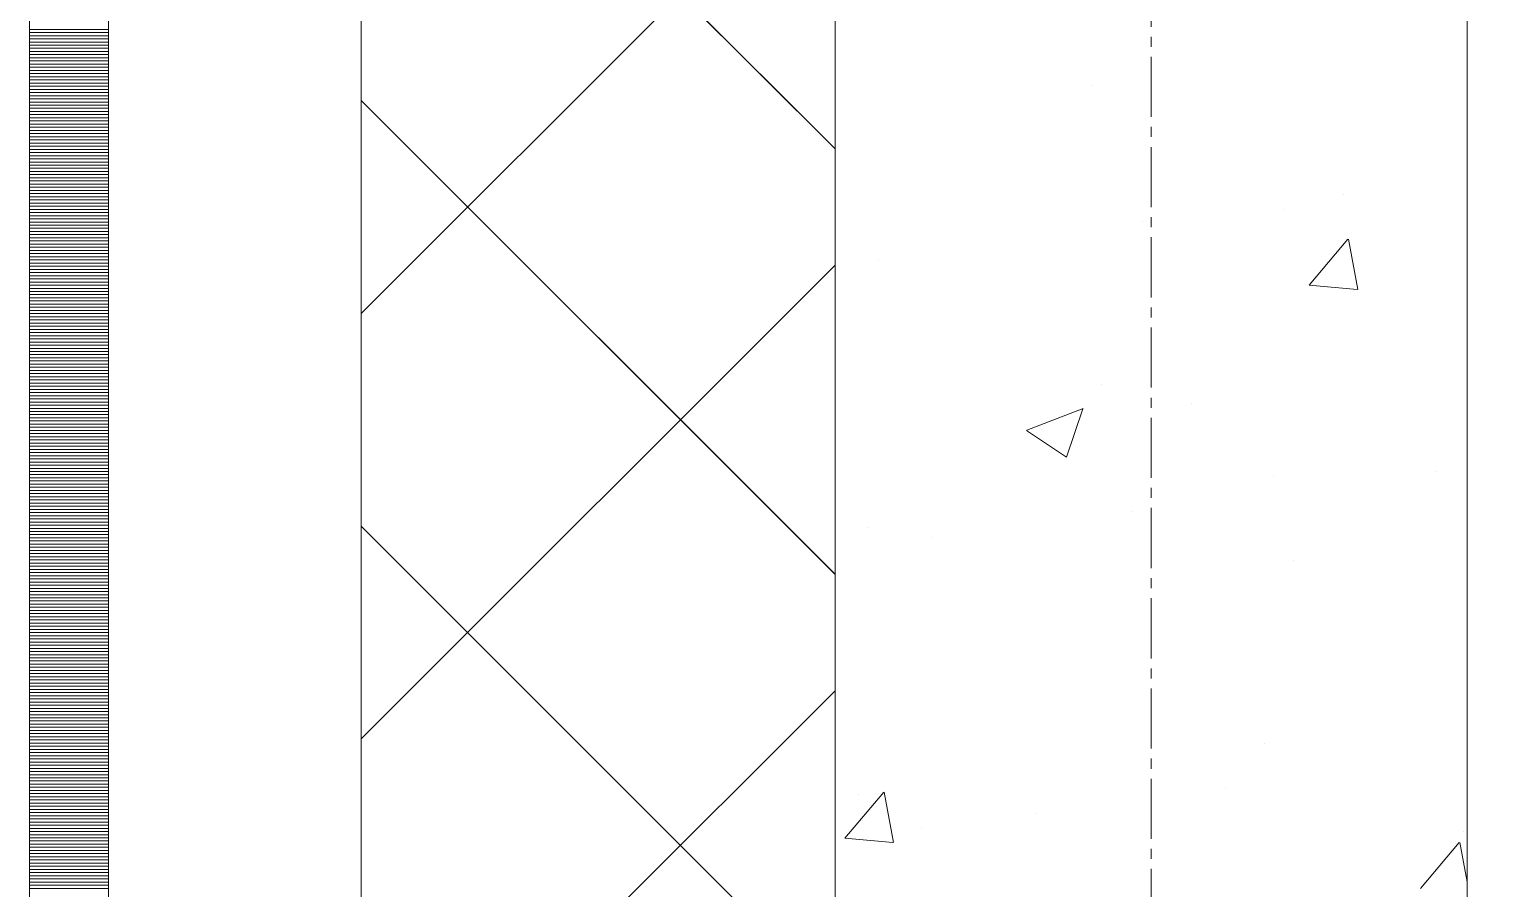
# Model space of a CAD drawing. Header units: millimetres. Extents: x 470010 to 1231400, y -134005 to 421770.
# Drawn here: x 672518.6 to 672983.6, y -73521.6 to -73249.5 of the extents above; entities that cross this region are included whole.
import ezdxf
from ezdxf.enums import TextEntityAlignment as Align

# ---------------------------------------------------------------- set-up
doc = ezdxf.new("R2010")
doc.units = ezdxf.units.MM
doc.linetypes.add('CENTER2', pattern=[28.575, 19.05, -3.175, 3.175, -3.175])
doc.linetypes.add('DASHED', pattern=[19.05, 12.7, -6.35])
doc.layers.get('Defpoints').update_dxf_attribs({"color": 140})
doc.layers.add('АР_Делит', color=120, linetype='Continuous', lineweight=0, plot=False)
for name, color, linetype, lineweight in [('АР_Стены ПЕНОблок', 52, 'Continuous', 20), ('АР_Тонкая', 254, 'Continuous', 5), ('АР_Утеплитель', 31, 'Continuous', 0), ('АР_Штриховка', 8, 'Continuous', 0)]:
    doc.layers.add(name, color=color, linetype=linetype, lineweight=lineweight)
doc.layers.add('РД_Оси_100', color=7, linetype='Continuous', lineweight=0, true_color=0x525252)
doc.styles.add('style1', font='ARIALN.TTF')

# ---------------------------------------------------------------- blocks, each defined once
blk = doc.blocks.new('СОШ_2200_АР_ОСИ_М100_28.05.24')
at = {"layer": 'АР_Делит', "color": 251, "linetype": 'DASHED', "true_color": 0x636466}
blk.add_lwpolyline([(114955, 135155), (114955, -355), (93595.036, -355), (93595.036, 13855), (94145, 13855), (94145, 68320), (66055, 68320), (66055, 13857.73), (83455, 13857.73), (83455, -355), (45245, -355), (45245, 13145), (44695, 13145), (44695, 26755), (45245, 26755), (45245, 68320), (20455, 68320), (20455, 26755), (27955, 26755), (27955, 13145), (-355, 13145), (-355, 100855)], dxfattribs=at)
at = {"layer": 'РД_Оси_100', "color": 251, "linetype": 'CENTER2', "true_color": 0x636466}
blk.add_line((0, -6155), (0, 139938.679), dxfattribs=at)
blk = doc.blocks.new('A$C9108343f')
at = {"layer": 'АР_Стены ПЕНОблок', "color": 18, "linetype": 'Continuous', "lineweight": 20, "true_color": 0x000000}
for p, q in [((7054.96, 97555), (7054.96, 21355)), ((7254.96, 21355), (7254.96, 97555))]:
    blk.add_line(p, q, dxfattribs=at)
at = {"layer": 'АР_Тонкая', "color": 18, "linetype": 'Continuous', "lineweight": 5, "true_color": 0x000000}
for p, q in [((6799.96, 97555), (6799.96, 21355)), ((6824.96, 97555), (6824.96, 21355)), ((6824.96, 21355), (6824.96, 97555)), ((6904.96, 21355), (6904.96, 97555))]:
    blk.add_line(p, q, dxfattribs=at)
at = {"layer": 'АР_Утеплитель', "color": 18, "linetype": 'Continuous', "lineweight": 0, "true_color": 0x000000}
for p, q in [((6904.96, 97555), (6904.96, 21355)), ((7054.96, 21355), (7054.96, 97555))]:
    blk.add_line(p, q, dxfattribs=at)
at = {"layer": 'АР_Штриховка', "color": 18, "linetype": 'Continuous', "lineweight": 0, "true_color": 0x000000}
for p, q in [((7054.96, 27078.89), (6904.96, 27228.89)), ((6904.96, 27026.75), (7054.96, 27176.75)), ((6799.96, 27116.75), (6824.96, 27116.75)), ((6799.96, 27115.75), (6824.96, 27115.75)), ((6799.96, 27114.75), (6824.96, 27114.75)), ((6799.96, 27113.75), (6824.96, 27113.75)), ((6799.96, 27112.75), (6824.96, 27112.75)), ((6799.96, 27111.75), (6824.96, 27111.75)), ((6799.96, 27110.75), (6824.96, 27110.75)), ((6799.96, 27109.75), (6824.96, 27109.75)), ((6799.96, 27108.75), (6824.96, 27108.75)), ((6799.96, 27107.75), (6824.96, 27107.75)), ((6799.96, 27106.75), (6824.96, 27106.75)), ((6799.96, 27105.75), (6824.96, 27105.75)), ((6799.96, 27104.75), (6824.96, 27104.75)), ((6799.96, 27103.75), (6824.96, 27103.75)), ((6799.96, 27102.75), (6824.96, 27102.75)), ((6799.96, 27101.75), (6824.96, 27101.75)), ((6799.96, 27100.75), (6824.96, 27100.75)), ((6799.96, 27099.75), (6824.96, 27099.75)), ((6799.96, 27098.75), (6824.96, 27098.75)), ((6799.96, 27097.75), (6824.96, 27097.75)), ((6799.96, 27096.75), (6824.96, 27096.75)), ((6799.96, 27095.75), (6824.96, 27095.75)), ((7136.28, 27098.85), (7136.28, 27098.85)), ((6799.96, 27094.75), (6824.96, 27094.75)), ((6799.96, 27093.75), (6824.96, 27093.75)), ((6799.96, 27092.75), (6824.96, 27092.75)), ((6799.96, 27091.75), (6824.96, 27091.75)), ((7054.96, 26944.19), (6904.96, 27094.19)), ((6799.96, 27090.75), (6824.96, 27090.75)), ((6799.96, 27089.75), (6824.96, 27089.75)), ((6799.96, 27088.75), (6824.96, 27088.75)), ((6799.96, 27087.75), (6824.96, 27087.75)), ((6799.96, 27086.75), (6824.96, 27086.75)), ((6799.96, 27085.75), (6824.96, 27085.75)), ((6799.96, 27084.75), (6824.96, 27084.75)), ((6799.96, 27083.75), (6824.96, 27083.75)), ((6799.96, 27082.75), (6824.96, 27082.75)), ((6799.96, 27081.75), (6824.96, 27081.75)), ((6799.96, 27080.75), (6824.96, 27080.75)), ((6799.96, 27079.75), (6824.96, 27079.75)), ((6799.96, 27078.75), (6824.96, 27078.75)), ((6799.96, 27077.75), (6824.96, 27077.75)), ((6799.96, 27076.75), (6824.96, 27076.75)), ((6799.96, 27075.75), (6824.96, 27075.75)), ((6799.96, 27074.75), (6824.96, 27074.75)), ((6799.96, 27073.75), (6824.96, 27073.75)), ((6799.96, 27072.75), (6824.96, 27072.75)), ((6799.96, 27071.75), (6824.96, 27071.75)), ((6799.96, 27070.75), (6824.96, 27070.75)), ((6799.96, 27069.75), (6824.96, 27069.75)), ((6799.96, 27068.75), (6824.96, 27068.75)), ((6799.96, 27067.75), (6824.96, 27067.75)), ((6799.96, 27066.75), (6824.96, 27066.75)), ((6799.96, 27065.75), (6824.96, 27065.75)), ((6799.96, 27064.75), (6824.96, 27064.75)), ((6799.96, 27063.75), (6824.96, 27063.75)), ((7215.99, 27064.38), (7215.99, 27064.38)), ((6799.96, 27062.75), (6824.96, 27062.75)), ((6799.96, 27061.75), (6824.96, 27061.75)), ((6799.96, 27060.75), (6824.96, 27060.75)), ((6799.96, 27059.75), (6824.96, 27059.75)), ((6799.96, 27058.75), (6824.96, 27058.75)), ((7196.94, 27059.83), (7196.94, 27059.83)), ((6799.96, 27057.75), (6824.96, 27057.75)), ((6799.96, 27056.75), (6824.96, 27056.75)), ((6799.96, 27055.75), (6824.96, 27055.75)), ((6799.96, 27054.75), (6824.96, 27054.75)), ((6799.96, 27053.75), (6824.96, 27053.75)), ((7152.4, 27056.01), (7152.4, 27056.01)), ((6799.96, 27052.75), (6824.96, 27052.75)), ((6799.96, 27051.75), (6824.96, 27051.75)), ((6799.96, 27050.75), (6824.96, 27050.75)), ((6799.96, 27049.75), (6824.96, 27049.75)), ((7205.03, 27035.73), (7217.28, 27050.32)), ((7220.35, 27034.42), (7217.42, 27050.34)), ((6799.96, 27048.75), (6824.96, 27048.75)), ((6799.96, 27047.75), (6824.96, 27047.75)), ((6799.96, 27046.75), (6824.96, 27046.75)), ((6799.96, 27045.75), (6824.96, 27045.75)), ((6799.96, 27044.75), (6824.96, 27044.75)), ((6799.96, 27043.75), (6824.96, 27043.75)), ((6799.96, 27042.75), (6824.96, 27042.75)), ((6799.96, 27041.75), (6824.96, 27041.75)), ((6799.96, 27040.75), (6824.96, 27040.75)), ((6799.96, 27039.75), (6824.96, 27039.75)), ((6904.96, 26892.05), (7054.96, 27042.05)), ((7068.64, 27043.57), (7068.64, 27043.57)), ((6799.96, 27038.75), (6824.96, 27038.75)), ((6799.96, 27037.75), (6824.96, 27037.75)), ((6799.96, 27036.75), (6824.96, 27036.75)), ((6799.96, 27035.75), (6824.96, 27035.75)), ((7205.03, 27035.72), (7220.21, 27034.39)), ((6799.96, 27034.75), (6824.96, 27034.75)), ((6799.96, 27033.75), (6824.96, 27033.75)), ((6799.96, 27032.75), (6824.96, 27032.75)), ((6799.96, 27031.75), (6824.96, 27031.75)), ((6799.96, 27030.75), (6824.96, 27030.75)), ((6799.96, 27029.75), (6824.96, 27029.75)), ((6799.96, 27028.75), (6824.96, 27028.75)), ((6799.96, 27027.75), (6824.96, 27027.75)), ((6799.96, 27026.75), (6824.96, 27026.75)), ((6799.96, 27025.75), (6824.96, 27025.75)), ((6799.96, 27024.75), (6824.96, 27024.75)), ((6799.96, 27023.75), (6824.96, 27023.75)), ((6799.96, 27022.75), (6824.96, 27022.75)), ((6799.96, 27021.75), (6824.96, 27021.75)), ((6799.96, 27020.75), (6824.96, 27020.75)), ((6799.96, 27019.75), (6824.96, 27019.75)), ((6799.96, 27018.75), (6824.96, 27018.75)), ((6799.96, 27017.75), (6824.96, 27017.75)), ((6799.96, 27016.75), (6824.96, 27016.75)), ((6799.96, 27015.75), (6824.96, 27015.75)), ((6799.96, 27014.75), (6824.96, 27014.75)), ((6799.96, 27013.75), (6824.96, 27013.75)), ((6799.96, 27012.75), (6824.96, 27012.75)), ((6799.96, 27011.75), (6824.96, 27011.75)), ((6799.96, 27010.75), (6824.96, 27010.75)), ((6799.96, 27009.75), (6824.96, 27009.75)), ((6799.96, 27008.75), (6824.96, 27008.75)), ((6799.96, 27007.75), (6824.96, 27007.75)), ((6799.96, 27006.75), (6824.96, 27006.75)), ((6799.96, 27005.75), (6824.96, 27005.75)), ((6799.96, 27004.75), (6824.96, 27004.75)), ((6799.96, 27003.75), (6824.96, 27003.75)), ((6799.96, 27002.75), (6824.96, 27002.75)), ((7139.23, 27004.22), (7139.23, 27004.22)), ((6799.96, 27001.75), (6824.96, 27001.75)), ((6799.96, 27000.75), (6824.96, 27000.75)), ((6799.96, 26999.75), (6824.96, 26999.75)), ((6799.96, 26998.75), (6824.96, 26998.75)), ((7167.78, 26998.13), (7167.78, 26998.13)), ((6799.96, 26997.75), (6824.96, 26997.75)), ((6799.96, 26996.75), (6824.96, 26996.75)), ((6799.96, 26995.75), (6824.96, 26995.75)), ((6799.96, 26994.75), (6824.96, 26994.75)), ((6799.96, 26993.75), (6824.96, 26993.75)), ((7115.64, 26989.89), (7133.42, 26996.71)), ((7128.23, 26981.24), (7133.38, 26996.59)), ((6799.96, 26992.75), (6824.96, 26992.75)), ((6799.96, 26991.75), (6824.96, 26991.75)), ((6799.96, 26990.75), (6824.96, 26990.75)), ((6799.96, 26989.75), (6824.96, 26989.75)), ((6799.96, 26988.75), (6824.96, 26988.75)), ((7115.58, 26989.76), (7128.21, 26981.24)), ((6799.96, 26987.75), (6824.96, 26987.75)), ((6799.96, 26986.75), (6824.96, 26986.75)), ((6799.96, 26985.75), (6824.96, 26985.75)), ((6799.96, 26984.75), (6824.96, 26984.75)), ((6799.96, 26983.75), (6824.96, 26983.75)), ((6799.96, 26982.75), (6824.96, 26982.75)), ((6799.96, 26981.75), (6824.96, 26981.75)), ((6799.96, 26980.75), (6824.96, 26980.75)), ((6799.96, 26979.75), (6824.96, 26979.75)), ((6799.96, 26978.75), (6824.96, 26978.75)), ((6799.96, 26977.75), (6824.96, 26977.75)), ((6799.96, 26976.75), (6824.96, 26976.75)), ((6799.96, 26975.75), (6824.96, 26975.75)), ((6799.96, 26974.75), (6824.96, 26974.75)), ((7193.85, 26975.28), (7193.85, 26975.28)), ((7245.37, 26976.86), (7245.37, 26976.86)), ((6799.96, 26973.75), (6824.96, 26973.75)), ((6799.96, 26972.75), (6824.96, 26972.75)), ((6799.96, 26971.75), (6824.96, 26971.75)), ((6799.96, 26970.75), (6824.96, 26970.75)), ((6799.96, 26969.75), (6824.96, 26969.75)), ((6799.96, 26968.75), (6824.96, 26968.75)), ((6799.96, 26967.75), (6824.96, 26967.75)), ((6799.96, 26966.75), (6824.96, 26966.75)), ((6799.96, 26965.75), (6824.96, 26965.75)), ((6799.96, 26964.75), (6824.96, 26964.75)), ((6799.96, 26963.75), (6824.96, 26963.75)), ((6799.96, 26962.75), (6824.96, 26962.75)), ((6799.96, 26961.75), (6824.96, 26961.75)), ((6799.96, 26960.75), (6824.96, 26960.75)), ((7149.17, 26964.2), (7149.17, 26964.2)), ((6799.96, 26959.75), (6824.96, 26959.75)), ((6799.96, 26958.75), (6824.96, 26958.75)), ((6799.96, 26957.75), (6824.96, 26957.75)), ((6799.96, 26956.75), (6824.96, 26956.75)), ((7054.96, 26809.48), (6904.96, 26959.48)), ((7065.55, 26959.02), (7065.55, 26959.02)), ((6799.96, 26955.75), (6824.96, 26955.75)), ((6799.96, 26954.75), (6824.96, 26954.75)), ((6799.96, 26953.75), (6824.96, 26953.75)), ((6799.96, 26952.75), (6824.96, 26952.75)), ((6799.96, 26951.75), (6824.96, 26951.75)), ((7085.58, 26955.83), (7085.58, 26955.83)), ((6799.96, 26950.75), (6824.96, 26950.75)), ((6799.96, 26949.75), (6824.96, 26949.75)), ((6799.96, 26948.75), (6824.96, 26948.75)), ((6799.96, 26947.75), (6824.96, 26947.75)), ((6799.96, 26946.75), (6824.96, 26946.75)), ((7200.09, 26948.45), (7200.09, 26948.45)), ((6799.96, 26945.75), (6824.96, 26945.75)), ((6799.96, 26944.75), (6824.96, 26944.75)), ((6799.96, 26943.75), (6824.96, 26943.75)), ((6799.96, 26942.75), (6824.96, 26942.75)), ((6799.96, 26941.75), (6824.96, 26941.75)), ((6799.96, 26940.75), (6824.96, 26940.75)), ((6799.96, 26939.75), (6824.96, 26939.75)), ((6799.96, 26938.75), (6824.96, 26938.75)), ((6799.96, 26937.75), (6824.96, 26937.75)), ((6799.96, 26936.75), (6824.96, 26936.75)), ((6799.96, 26935.75), (6824.96, 26935.75)), ((6799.96, 26934.75), (6824.96, 26934.75)), ((6799.96, 26933.75), (6824.96, 26933.75)), ((6799.96, 26932.75), (6824.96, 26932.75)), ((6799.96, 26931.75), (6824.96, 26931.75)), ((6799.96, 26930.75), (6824.96, 26930.75)), ((6799.96, 26929.75), (6824.96, 26929.75)), ((6799.96, 26928.75), (6824.96, 26928.75)), ((6799.96, 26927.75), (6824.96, 26927.75)), ((6799.96, 26926.75), (6824.96, 26926.75)), ((6799.96, 26925.75), (6824.96, 26925.75)), ((6799.96, 26924.75), (6824.96, 26924.75)), ((6799.96, 26923.75), (6824.96, 26923.75)), ((6799.96, 26922.75), (6824.96, 26922.75)), ((6799.96, 26921.75), (6824.96, 26921.75)), ((6799.96, 26920.75), (6824.96, 26920.75)), ((6799.96, 26919.75), (6824.96, 26919.75)), ((6799.96, 26918.75), (6824.96, 26918.75)), ((6799.96, 26917.75), (6824.96, 26917.75)), ((6799.96, 26916.75), (6824.96, 26916.75)), ((6799.96, 26915.75), (6824.96, 26915.75)), ((6799.96, 26914.75), (6824.96, 26914.75)), ((6799.96, 26913.75), (6824.96, 26913.75)), ((6799.96, 26912.75), (6824.96, 26912.75)), ((6799.96, 26911.75), (6824.96, 26911.75)), ((6799.96, 26910.75), (6824.96, 26910.75)), ((6799.96, 26909.75), (6824.96, 26909.75)), ((6799.96, 26908.75), (6824.96, 26908.75)), ((6799.96, 26907.75), (6824.96, 26907.75)), ((6799.96, 26906.75), (6824.96, 26906.75)), ((6799.96, 26905.75), (6824.96, 26905.75)), ((6904.96, 26757.35), (7054.96, 26907.35)), ((6799.96, 26904.75), (6824.96, 26904.75)), ((6799.96, 26903.75), (6824.96, 26903.75)), ((6799.96, 26902.75), (6824.96, 26902.75)), ((6799.96, 26901.75), (6824.96, 26901.75)), ((6799.96, 26900.75), (6824.96, 26900.75)), ((6799.96, 26899.75), (6824.96, 26899.75)), ((6799.96, 26898.75), (6824.96, 26898.75)), ((6799.96, 26897.75), (6824.96, 26897.75)), ((6799.96, 26896.75), (6824.96, 26896.75)), ((6799.96, 26895.75), (6824.96, 26895.75)), ((6799.96, 26894.75), (6824.96, 26894.75)), ((6799.96, 26893.75), (6824.96, 26893.75)), ((6799.96, 26892.75), (6824.96, 26892.75)), ((6799.96, 26891.75), (6824.96, 26891.75)), ((6799.96, 26890.75), (6824.96, 26890.75)), ((6799.96, 26889.75), (6824.96, 26889.75)), ((6799.96, 26888.75), (6824.96, 26888.75)), ((6799.96, 26887.75), (6824.96, 26887.75)), ((6799.96, 26886.75), (6824.96, 26886.75)), ((7190.76, 26890.72), (7190.76, 26890.72)), ((6799.96, 26885.75), (6824.96, 26885.75)), ((6799.96, 26884.75), (6824.96, 26884.75)), ((6799.96, 26883.75), (6824.96, 26883.75)), ((6799.96, 26882.75), (6824.96, 26882.75)), ((6799.96, 26881.75), (6824.96, 26881.75)), ((6799.96, 26880.75), (6824.96, 26880.75)), ((6799.96, 26879.75), (6824.96, 26879.75)), ((6799.96, 26878.75), (6824.96, 26878.75)), ((6799.96, 26877.75), (6824.96, 26877.75)), ((6799.96, 26876.75), (6824.96, 26876.75)), ((6799.96, 26875.75), (6824.96, 26875.75)), ((6799.96, 26874.75), (6824.96, 26874.75)), ((6799.96, 26873.75), (6824.96, 26873.75)), ((6799.96, 26872.75), (6824.96, 26872.75)), ((7058.09, 26860.61), (7070.34, 26875.2)), ((7062.46, 26874.46), (7062.46, 26874.46)), ((7073.41, 26859.3), (7070.48, 26875.22)), ((7178.55, 26876.68), (7178.55, 26876.68)), ((6799.96, 26871.75), (6824.96, 26871.75)), ((6799.96, 26870.75), (6824.96, 26870.75)), ((6799.96, 26869.75), (6824.96, 26869.75)), ((6799.96, 26868.75), (6824.96, 26868.75)), ((6799.96, 26867.75), (6824.96, 26867.75)), ((7118.32, 26868.34), (7118.32, 26868.34)), ((6799.96, 26866.75), (6824.96, 26866.75)), ((6799.96, 26865.75), (6824.96, 26865.75)), ((6799.96, 26864.75), (6824.96, 26864.75)), ((6799.96, 26863.75), (6824.96, 26863.75)), ((7082.35, 26864.02), (7082.35, 26864.02)), ((6799.96, 26862.75), (6824.96, 26862.75)), ((6799.96, 26861.75), (6824.96, 26861.75)), ((6799.96, 26860.75), (6824.96, 26860.75)), ((6799.96, 26859.75), (6824.96, 26859.75)), ((6799.96, 26858.75), (6824.96, 26858.75)), ((7058.09, 26860.6), (7073.27, 26859.28)), ((7240.28, 26844.67), (7252.52, 26859.26)), ((7254.96, 26846.83), (7252.66, 26859.28)), ((7253.91, 26862.61), (7253.91, 26862.61)), ((6799.96, 26857.75), (6824.96, 26857.75)), ((6799.96, 26856.75), (6824.96, 26856.75)), ((6799.96, 26855.75), (6824.96, 26855.75)), ((6799.96, 26854.75), (6824.96, 26854.75)), ((6799.96, 26853.75), (6824.96, 26853.75)), ((6799.96, 26852.75), (6824.96, 26852.75)), ((6799.96, 26851.75), (6824.96, 26851.75)), ((6799.96, 26850.75), (6824.96, 26850.75)), ((6799.96, 26849.75), (6824.96, 26849.75)), ((6799.96, 26848.75), (6824.96, 26848.75)), ((6799.96, 26847.75), (6824.96, 26847.75)), ((6799.96, 26846.75), (6824.96, 26846.75)), ((6799.96, 26845.75), (6824.96, 26845.75)), ((6799.96, 26844.75), (6824.96, 26844.75))]:
    blk.add_line(p, q, dxfattribs=at)
at = {"layer": 'РД_Оси_100'}
blk.add_blockref('СОШ_2200_АР_ОСИ_М100_28.05.24', (7154.96, 6755), dxfattribs=at)
at = {"layer": 'Defpoints', "color": 18, "true_color": 0x000000, "style": 'style1'}
for p in [(143949.34, 316089.12), (143974.98, 281639.5), (143890.4, 273244.71), (143839.99, 264276.81), (143967.75, 254892.38), (12251.96, 104178.14), (12382.58, 96023.14)]:
    blk.add_attdef('АР-ПОМЕЩЕНИЕ:НАИМЕНОВАНИЕ', text='', height=100, dxfattribs=at).set_placement(p, align=Align.MIDDLE)
at = {"layer": 'Defpoints', "color": 18, "true_color": 0x000000, "style": 'style1', "flags": 8}
for p in [(143951.3, 279099.09), (143848.34, 269251.11), (143875.33, 260094.25), (144049.74, 250824.7), (163419.28, 238153.36), (155897.46, 237965.97), (183037.2, 237965.97), (143342.94, 237876.19)]:
    blk.add_attdef('АР-ПОМЕЩЕНИЕ:НАИМЕНОВАНИЕ', text='', height=100, dxfattribs=at).set_placement(p, align=Align.MIDDLE)

msp = doc.modelspace()

# ---------------------------------------------------------------- linework, layer by layer
at = {"layer": 'АР_Стены ПЕНОблок', "color": 18, "linetype": 'Continuous', "lineweight": 20, "true_color": 0x000000}
for p, q in [((672773.57, -2811.242), (672773.57, -79011.242)), ((672973.57, -79011.242), (672973.57, -2811.242))]:
    msp.add_line(p, q, dxfattribs=at)
at = {"layer": 'АР_Тонкая', "color": 18, "linetype": 'Continuous', "lineweight": 5, "true_color": 0x000000}
for p, q in [((672518.57, -2811.242), (672518.57, -79011.242)), ((672543.57, -2811.242), (672543.57, -79011.242)), ((672543.57, -79011.242), (672543.57, -2811.242)), ((672623.57, -79011.242), (672623.57, -2811.242))]:
    msp.add_line(p, q, dxfattribs=at)
at = {"layer": 'АР_Утеплитель', "color": 18, "linetype": 'Continuous', "lineweight": 0, "true_color": 0x000000}
for p, q in [((672623.57, -2811.242), (672623.57, -79011.242)), ((672773.57, -79011.242), (672773.57, -2811.242))]:
    msp.add_line(p, q, dxfattribs=at)
at = {"layer": 'АР_Штриховка', "color": 18, "linetype": 'Continuous', "lineweight": 0, "true_color": 0x000000}
for p, q in [((672773.57, -73287.351), (672623.57, -73137.351)), ((672623.57, -73339.488), (672773.57, -73189.488)), ((672518.57, -73250.492), (672543.57, -73250.492)), ((672518.57, -73251.492), (672543.57, -73251.492)), ((672518.57, -73252.492), (672543.57, -73252.492)), ((672518.57, -73253.492), (672543.57, -73253.492)), ((672518.57, -73254.492), (672543.57, -73254.492)), ((672518.57, -73255.492), (672543.57, -73255.492)), ((672518.57, -73256.492), (672543.57, -73256.492)), ((672518.57, -73257.492), (672543.57, -73257.492)), ((672518.57, -73258.492), (672543.57, -73258.492)), ((672518.57, -73259.492), (672543.57, -73259.492)), ((672518.57, -73260.492), (672543.57, -73260.492)), ((672518.57, -73261.492), (672543.57, -73261.492)), ((672518.57, -73262.492), (672543.57, -73262.492)), ((672518.57, -73263.492), (672543.57, -73263.492)), ((672518.57, -73264.492), (672543.57, -73264.492)), ((672518.57, -73265.492), (672543.57, -73265.492)), ((672518.57, -73266.492), (672543.57, -73266.492)), ((672518.57, -73267.492), (672543.57, -73267.492)), ((672518.57, -73268.492), (672543.57, -73268.492)), ((672518.57, -73269.492), (672543.57, -73269.492)), ((672518.57, -73270.492), (672543.57, -73270.492)), ((672518.57, -73271.492), (672543.57, -73271.492)), ((672518.57, -73272.492), (672543.57, -73272.492)), ((672518.57, -73273.492), (672543.57, -73273.492)), ((672518.57, -73274.492), (672543.57, -73274.492)), ((672773.57, -73422.055), (672623.57, -73272.055)), ((672518.57, -73275.492), (672543.57, -73275.492)), ((672518.57, -73276.492), (672543.57, -73276.492)), ((672518.57, -73277.492), (672543.57, -73277.492)), ((672518.57, -73278.492), (672543.57, -73278.492)), ((672518.57, -73279.492), (672543.57, -73279.492)), ((672518.57, -73280.492), (672543.57, -73280.492)), ((672518.57, -73281.492), (672543.57, -73281.492)), ((672518.57, -73282.492), (672543.57, -73282.492)), ((672518.57, -73283.492), (672543.57, -73283.492)), ((672518.57, -73284.492), (672543.57, -73284.492)), ((672518.57, -73285.492), (672543.57, -73285.492)), ((672518.57, -73286.492), (672543.57, -73286.492)), ((672518.57, -73287.492), (672543.57, -73287.492)), ((672518.57, -73288.492), (672543.57, -73288.492)), ((672518.57, -73289.492), (672543.57, -73289.492)), ((672518.57, -73290.492), (672543.57, -73290.492)), ((672518.57, -73291.492), (672543.57, -73291.492)), ((672518.57, -73292.492), (672543.57, -73292.492)), ((672518.57, -73293.492), (672543.57, -73293.492)), ((672518.57, -73294.492), (672543.57, -73294.492)), ((672518.57, -73295.492), (672543.57, -73295.492)), ((672518.57, -73296.492), (672543.57, -73296.492)), ((672518.57, -73297.492), (672543.57, -73297.492)), ((672518.57, -73298.492), (672543.57, -73298.492)), ((672518.57, -73299.492), (672543.57, -73299.492)), ((672518.57, -73300.492), (672543.57, -73300.492)), ((672518.57, -73301.492), (672543.57, -73301.492)), ((672518.57, -73302.492), (672543.57, -73302.492)), ((672518.57, -73303.492), (672543.57, -73303.492)), ((672518.57, -73304.492), (672543.57, -73304.492)), ((672518.57, -73305.492), (672543.57, -73305.492)), ((672518.57, -73306.492), (672543.57, -73306.492)), ((672518.57, -73307.492), (672543.57, -73307.492)), ((672518.57, -73308.492), (672543.57, -73308.492)), ((672518.57, -73309.492), (672543.57, -73309.492)), ((672518.57, -73310.492), (672543.57, -73310.492)), ((672518.57, -73311.492), (672543.57, -73311.492)), ((672518.57, -73312.492), (672543.57, -73312.492)), ((672518.57, -73313.492), (672543.57, -73313.492)), ((672518.57, -73314.492), (672543.57, -73314.492)), ((672518.57, -73315.492), (672543.57, -73315.492)), ((672518.57, -73316.492), (672543.57, -73316.492)), ((672923.645, -73330.516), (672935.89, -73315.923)), ((672938.967, -73331.822), (672936.03, -73315.901)), ((672518.57, -73317.492), (672543.57, -73317.492)), ((672518.57, -73318.492), (672543.57, -73318.492)), ((672518.57, -73319.492), (672543.57, -73319.492)), ((672518.57, -73320.492), (672543.57, -73320.492)), ((672518.57, -73321.492), (672543.57, -73321.492)), ((672518.57, -73322.492), (672543.57, -73322.492)), ((672518.57, -73323.492), (672543.57, -73323.492)), ((672518.57, -73324.492), (672543.57, -73324.492)), ((672518.57, -73325.492), (672543.57, -73325.492)), ((672623.57, -73474.192), (672773.57, -73324.192)), ((672518.57, -73326.492), (672543.57, -73326.492)), ((672518.57, -73327.492), (672543.57, -73327.492)), ((672518.57, -73328.492), (672543.57, -73328.492)), ((672518.57, -73329.492), (672543.57, -73329.492)), ((672518.57, -73330.492), (672543.57, -73330.492)), ((672518.57, -73331.492), (672543.57, -73331.492)), ((672518.57, -73332.492), (672543.57, -73332.492)), ((672518.57, -73333.492), (672543.57, -73333.492)), ((672518.57, -73334.492), (672543.57, -73334.492)), ((672923.645, -73330.52), (672938.827, -73331.848)), ((672518.57, -73335.492), (672543.57, -73335.492)), ((672518.57, -73336.492), (672543.57, -73336.492)), ((672518.57, -73337.492), (672543.57, -73337.492)), ((672518.57, -73338.492), (672543.57, -73338.492)), ((672518.57, -73339.492), (672543.57, -73339.492)), ((672518.57, -73340.492), (672543.57, -73340.492)), ((672518.57, -73341.492), (672543.57, -73341.492)), ((672518.57, -73342.492), (672543.57, -73342.492)), ((672518.57, -73343.492), (672543.57, -73343.492)), ((672518.57, -73344.492), (672543.57, -73344.492)), ((672518.57, -73345.492), (672543.57, -73345.492)), ((672518.57, -73346.492), (672543.57, -73346.492)), ((672518.57, -73347.492), (672543.57, -73347.492)), ((672518.57, -73348.492), (672543.57, -73348.492)), ((672518.57, -73349.492), (672543.57, -73349.492)), ((672518.57, -73350.492), (672543.57, -73350.492)), ((672518.57, -73351.492), (672543.57, -73351.492)), ((672518.57, -73352.492), (672543.57, -73352.492)), ((672518.57, -73353.492), (672543.57, -73353.492)), ((672518.57, -73354.492), (672543.57, -73354.492)), ((672518.57, -73355.492), (672543.57, -73355.492)), ((672518.57, -73356.492), (672543.57, -73356.492)), ((672518.57, -73357.492), (672543.57, -73357.492)), ((672518.57, -73358.492), (672543.57, -73358.492)), ((672518.57, -73359.492), (672543.57, -73359.492)), ((672518.57, -73360.492), (672543.57, -73360.492)), ((672518.57, -73361.492), (672543.57, -73361.492)), ((672518.57, -73362.492), (672543.57, -73362.492)), ((672518.57, -73363.492), (672543.57, -73363.492)), ((672518.57, -73364.492), (672543.57, -73364.492)), ((672518.57, -73365.492), (672543.57, -73365.492)), ((672518.57, -73366.492), (672543.57, -73366.492)), ((672518.57, -73367.492), (672543.57, -73367.492)), ((672518.57, -73368.492), (672543.57, -73368.492)), ((672518.57, -73369.492), (672543.57, -73369.492)), ((672518.57, -73370.492), (672543.57, -73370.492)), ((672518.57, -73371.492), (672543.57, -73371.492)), ((672834.248, -73376.356), (672852.033, -73369.529)), ((672846.838, -73385.004), (672851.988, -73369.655)), ((672518.57, -73372.492), (672543.57, -73372.492)), ((672518.57, -73373.492), (672543.57, -73373.492)), ((672518.57, -73374.492), (672543.57, -73374.492)), ((672518.57, -73375.492), (672543.57, -73375.492)), ((672518.57, -73376.492), (672543.57, -73376.492)), ((672834.193, -73376.479), (672846.827, -73385.001)), ((672518.57, -73377.492), (672543.57, -73377.492)), ((672518.57, -73378.492), (672543.57, -73378.492)), ((672518.57, -73379.492), (672543.57, -73379.492)), ((672518.57, -73380.492), (672543.57, -73380.492)), ((672518.57, -73381.492), (672543.57, -73381.492)), ((672518.57, -73382.492), (672543.57, -73382.492)), ((672518.57, -73383.492), (672543.57, -73383.492)), ((672518.57, -73384.492), (672543.57, -73384.492)), ((672518.57, -73385.492), (672543.57, -73385.492)), ((672518.57, -73386.492), (672543.57, -73386.492)), ((672518.57, -73387.492), (672543.57, -73387.492)), ((672518.57, -73388.492), (672543.57, -73388.492)), ((672518.57, -73389.492), (672543.57, -73389.492)), ((672518.57, -73390.492), (672543.57, -73390.492)), ((672518.57, -73391.492), (672543.57, -73391.492)), ((672518.57, -73392.492), (672543.57, -73392.492)), ((672518.57, -73393.492), (672543.57, -73393.492)), ((672518.57, -73394.492), (672543.57, -73394.492)), ((672518.57, -73395.492), (672543.57, -73395.492)), ((672518.57, -73396.492), (672543.57, -73396.492)), ((672518.57, -73397.492), (672543.57, -73397.492)), ((672518.57, -73398.492), (672543.57, -73398.492)), ((672518.57, -73399.492), (672543.57, -73399.492)), ((672518.57, -73400.492), (672543.57, -73400.492)), ((672518.57, -73401.492), (672543.57, -73401.492)), ((672518.57, -73402.492), (672543.57, -73402.492)), ((672518.57, -73403.492), (672543.57, -73403.492)), ((672518.57, -73404.492), (672543.57, -73404.492)), ((672518.57, -73405.492), (672543.57, -73405.492)), ((672518.57, -73406.492), (672543.57, -73406.492)), ((672518.57, -73407.492), (672543.57, -73407.492)), ((672518.57, -73408.492), (672543.57, -73408.492)), ((672518.57, -73409.492), (672543.57, -73409.492)), ((672773.57, -73556.759), (672623.57, -73406.759)), ((672518.57, -73410.492), (672543.57, -73410.492)), ((672518.57, -73411.492), (672543.57, -73411.492)), ((672518.57, -73412.492), (672543.57, -73412.492)), ((672518.57, -73413.492), (672543.57, -73413.492)), ((672518.57, -73414.492), (672543.57, -73414.492)), ((672518.57, -73415.492), (672543.57, -73415.492)), ((672518.57, -73416.492), (672543.57, -73416.492)), ((672518.57, -73417.492), (672543.57, -73417.492)), ((672518.57, -73418.492), (672543.57, -73418.492)), ((672518.57, -73419.492), (672543.57, -73419.492)), ((672518.57, -73420.492), (672543.57, -73420.492)), ((672518.57, -73421.492), (672543.57, -73421.492)), ((672518.57, -73422.492), (672543.57, -73422.492)), ((672518.57, -73423.492), (672543.57, -73423.492)), ((672518.57, -73424.492), (672543.57, -73424.492)), ((672518.57, -73425.492), (672543.57, -73425.492)), ((672518.57, -73426.492), (672543.57, -73426.492)), ((672518.57, -73427.492), (672543.57, -73427.492)), ((672518.57, -73428.492), (672543.57, -73428.492)), ((672518.57, -73429.492), (672543.57, -73429.492)), ((672518.57, -73430.492), (672543.57, -73430.492)), ((672518.57, -73431.492), (672543.57, -73431.492)), ((672518.57, -73432.492), (672543.57, -73432.492)), ((672518.57, -73433.492), (672543.57, -73433.492)), ((672518.57, -73434.492), (672543.57, -73434.492)), ((672518.57, -73435.492), (672543.57, -73435.492)), ((672518.57, -73436.492), (672543.57, -73436.492)), ((672518.57, -73437.492), (672543.57, -73437.492)), ((672518.57, -73438.492), (672543.57, -73438.492)), ((672518.57, -73439.492), (672543.57, -73439.492)), ((672518.57, -73440.492), (672543.57, -73440.492)), ((672518.57, -73441.492), (672543.57, -73441.492)), ((672518.57, -73442.492), (672543.57, -73442.492)), ((672518.57, -73443.492), (672543.57, -73443.492)), ((672518.57, -73444.492), (672543.57, -73444.492)), ((672518.57, -73445.492), (672543.57, -73445.492)), ((672518.57, -73446.492), (672543.57, -73446.492)), ((672518.57, -73447.492), (672543.57, -73447.492)), ((672518.57, -73448.492), (672543.57, -73448.492)), ((672518.57, -73449.492), (672543.57, -73449.492)), ((672518.57, -73450.492), (672543.57, -73450.492)), ((672518.57, -73451.492), (672543.57, -73451.492)), ((672518.57, -73452.492), (672543.57, -73452.492)), ((672518.57, -73453.492), (672543.57, -73453.492)), ((672518.57, -73454.492), (672543.57, -73454.492)), ((672518.57, -73455.492), (672543.57, -73455.492)), ((672518.57, -73456.492), (672543.57, -73456.492)), ((672518.57, -73457.492), (672543.57, -73457.492)), ((672518.57, -73458.492), (672543.57, -73458.492)), ((672518.57, -73459.492), (672543.57, -73459.492)), ((672518.57, -73460.492), (672543.57, -73460.492)), ((672623.57, -73608.896), (672773.57, -73458.896)), ((672518.57, -73461.492), (672543.57, -73461.492)), ((672518.57, -73462.492), (672543.57, -73462.492)), ((672518.57, -73463.492), (672543.57, -73463.492)), ((672518.57, -73464.492), (672543.57, -73464.492)), ((672518.57, -73465.492), (672543.57, -73465.492)), ((672518.57, -73466.492), (672543.57, -73466.492)), ((672518.57, -73467.492), (672543.57, -73467.492)), ((672518.57, -73468.492), (672543.57, -73468.492)), ((672518.57, -73469.492), (672543.57, -73469.492)), ((672518.57, -73470.492), (672543.57, -73470.492)), ((672518.57, -73471.492), (672543.57, -73471.492)), ((672518.57, -73472.492), (672543.57, -73472.492)), ((672518.57, -73473.492), (672543.57, -73473.492)), ((672518.57, -73474.492), (672543.57, -73474.492)), ((672518.57, -73475.492), (672543.57, -73475.492)), ((672518.57, -73476.492), (672543.57, -73476.492)), ((672518.57, -73477.492), (672543.57, -73477.492)), ((672518.57, -73478.492), (672543.57, -73478.492)), ((672518.57, -73479.492), (672543.57, -73479.492)), ((672518.57, -73480.492), (672543.57, -73480.492)), ((672518.57, -73481.492), (672543.57, -73481.492)), ((672518.57, -73482.492), (672543.57, -73482.492)), ((672518.57, -73483.492), (672543.57, -73483.492)), ((672518.57, -73484.492), (672543.57, -73484.492)), ((672518.57, -73485.492), (672543.57, -73485.492)), ((672518.57, -73486.492), (672543.57, -73486.492)), ((672518.57, -73487.492), (672543.57, -73487.492)), ((672518.57, -73488.492), (672543.57, -73488.492)), ((672518.57, -73489.492), (672543.57, -73489.492)), ((672518.57, -73490.492), (672543.57, -73490.492)), ((672518.57, -73491.492), (672543.57, -73491.492)), ((672518.57, -73492.492), (672543.57, -73492.492)), ((672776.704, -73505.633), (672788.949, -73491.04)), ((672792.025, -73506.94), (672789.088, -73491.019)), ((672518.57, -73493.492), (672543.57, -73493.492)), ((672518.57, -73494.492), (672543.57, -73494.492)), ((672518.57, -73495.492), (672543.57, -73495.492)), ((672518.57, -73496.492), (672543.57, -73496.492)), ((672518.57, -73497.492), (672543.57, -73497.492)), ((672518.57, -73498.492), (672543.57, -73498.492)), ((672518.57, -73499.492), (672543.57, -73499.492)), ((672518.57, -73500.492), (672543.57, -73500.492)), ((672518.57, -73501.492), (672543.57, -73501.492)), ((672518.57, -73502.492), (672543.57, -73502.492)), ((672518.57, -73503.492), (672543.57, -73503.492)), ((672518.57, -73504.492), (672543.57, -73504.492)), ((672518.57, -73505.492), (672543.57, -73505.492)), ((672518.57, -73506.492), (672543.57, -73506.492)), ((672776.704, -73505.638), (672791.886, -73506.966)), ((672958.889, -73521.572), (672971.134, -73506.979)), ((672973.57, -73519.412), (672971.273, -73506.958)), ((672518.57, -73507.492), (672543.57, -73507.492)), ((672518.57, -73508.492), (672543.57, -73508.492)), ((672518.57, -73509.492), (672543.57, -73509.492)), ((672518.57, -73510.492), (672543.57, -73510.492)), ((672518.57, -73511.492), (672543.57, -73511.492)), ((672518.57, -73512.492), (672543.57, -73512.492)), ((672518.57, -73513.492), (672543.57, -73513.492)), ((672518.57, -73514.492), (672543.57, -73514.492)), ((672518.57, -73515.492), (672543.57, -73515.492)), ((672518.57, -73516.492), (672543.57, -73516.492)), ((672518.57, -73517.492), (672543.57, -73517.492)), ((672518.57, -73518.492), (672543.57, -73518.492)), ((672518.57, -73519.492), (672543.57, -73519.492)), ((672518.57, -73520.492), (672543.57, -73520.492)), ((672518.57, -73521.492), (672543.57, -73521.492))]:
    msp.add_line(p, q, dxfattribs=at)

# ---------------------------------------------------------------- block references
msp.add_blockref('A$C9108343f', (665718.612, -100366.242))
at = {"layer": 'РД_Оси_100'}
msp.add_blockref('СОШ_2200_АР_ОСИ_М100_28.05.24', (672873.57, -93611.242), dxfattribs=at)

doc.saveas('drawing.dxf')
